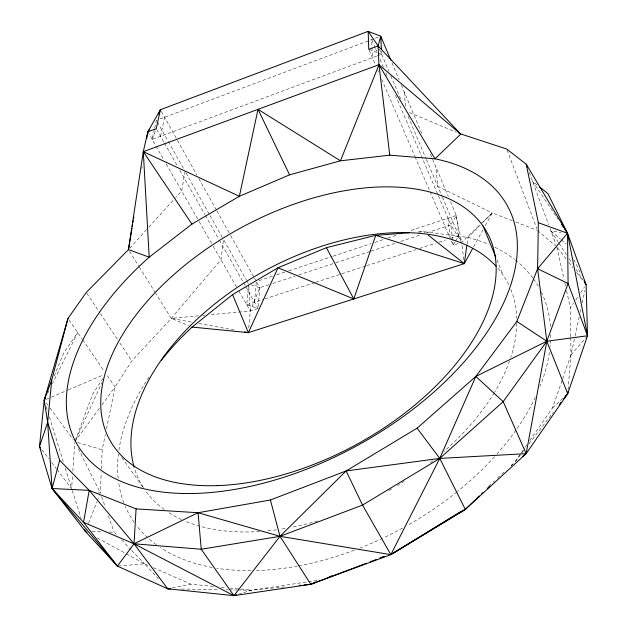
<?xml version="1.0" encoding="UTF-8"?>
<svg xmlns="http://www.w3.org/2000/svg" width="627" height="627" viewBox="0 0 627 627"><rect width="100%" height="100%" fill="white"/><g stroke="black" fill="none" stroke-linecap="round" stroke-linejoin="round"><path stroke-width="0.47" stroke-dasharray="3.13 2.35" d="M98.447 492.712L100.367 493.01L101.229 472.829M101.394 468.988L102.209 449.771L105.328 434.558M57.01 469.49L71.611 488.613L72.552 474.937M72.826 471.034L74.778 442.709M256.741 282.322L259.774 287.754L258.073 308.492L250.298 311.016L210.311 314.738M568.038 389.837L570.962 355L570.735 337.679M254.531 302.238L256.31 281.547L254.405 278.145M248.794 327.929L250.298 311.016L248.723 285.034M245.862 286.915L258.073 308.492L246.732 304.777L248.574 285.011M467.06 243.981L467.993 237.437L480.133 225.187M141.796 168.498L142.11 166.57M185.122 171.336L181.665 190.984L175.756 197.497M106.496 428.852L115.078 387.016L131.803 360.964L171.296 318.367L220.986 259.75L223.502 239.428L246.293 279.861M160.575 136.31L164.611 117.265M562.685 378.755L570.962 355L574.857 336.965M575.061 336.017L579.16 317.035M580.179 312.285L580.798 309.44M582.232 302.794L584.897 290.458M376.6 56.148L152.173 139.421L154.493 128.935M154.704 127.979L156.389 120.345L155.245 121.873M529.697 440.75L552.497 407.989L562.364 379.672M75.177 440.828L92.796 393.921L102.812 378.59M152.173 139.421L156.248 128.66M88.47 523.326L96.864 501.929M97.216 501.036L99.317 495.683M269.046 284.705L259.774 287.754L250.298 311.016L237.994 289.486M54.196 376.02L63.813 352.727L77.732 332.584L52.37 383.732M76.055 439.08L101.935 382.58M47.644 393.27L48.937 390.668M473.612 246.74L482.939 229.843M485.274 225.618L492.273 212.945L512.188 220.657M452.616 240.392L450.844 224.928L456.315 215.453L450.233 201.016M455.037 242.038L453.164 245.228L451.338 240.987M455.5 241.238L458.776 235.666L456.315 215.453L409.086 231.057M570.727 336.715L570.351 307.841L573.611 303.06M575.79 299.878L578.509 295.905M580.688 292.723L584.489 287.15M515.245 461.527L520.802 453.533M521.358 452.733L524.697 447.944M525.254 447.145L526.923 444.747M74.84 441.729L99.56 408.122M101.856 404.995L115.078 387.016L106.512 374.531M515.284 461.55L521.241 453.846M521.836 453.07L524.815 449.214M528.984 443.822L553.414 412.205M570.962 355L586.88 336.511M129.781 248.159L148.168 227.899M148.826 227.17L175.098 198.226M482.829 222.467L492.273 212.945L437.85 186.446L435.781 166.735M463.808 259.79L461.668 242.469L480.447 224.348M481.144 223.682L492.273 212.945M511.162 465.689L512.572 464.341M552.497 407.989L562.874 398.247M488.707 486.121L492.313 482.814M493.034 482.155L494.476 480.831M497.368 478.189L500.973 474.882M501.694 474.224L503.857 472.241M511.076 465.634L513.247 463.651M45.998 399.438L50.474 397.526M51.367 397.142L67.481 390.237M68.382 389.853L103.29 374.907M160.042 118.973L374.405 38.576M375.314 38.239L380.746 36.201M377.446 55.842L381.655 54.275L381.514 51.422M259.084 280.63L272.972 276.037M276.679 274.814L285.011 272.063M288.718 270.84L332.232 256.459M333.156 256.153L371.121 243.605M374.828 242.383L384.085 239.318M387.792 238.095L397.048 235.039M272.761 283.482L295.019 276.17M298.726 274.947L334.904 263.05M335.829 262.744L370.149 251.466M371.074 251.161L396.123 242.923M400.755 241.395L421.164 234.686M426.728 232.86L450.844 224.928L461.174 241.669M246.732 304.777L263.81 299.212M264.735 298.907L314.825 282.581M315.749 282.283L340.79 274.117M341.723 273.819L365.839 265.958M366.764 265.652L415.928 249.624M419.635 248.417L435.404 243.276M439.112 242.069L445.609 239.953M450.241 238.44L458.776 235.666M458.266 243.574L453.164 245.228L452.725 241.364M238.519 594.216L251.411 590.211L317.066 580.461M172.386 587.875L191.023 584.184L213.423 586.417M237.79 589.983L251.411 590.211L286.461 586.723M198.61 315.828L171.296 318.367L155.817 293.514M202.513 315.467L204.457 315.279M118.37 566.032L144.453 563.767L148.035 565.335M418.961 232.029L423.766 231.661L467.993 237.437A234.208 144.21 -28.9 0 1 488.715 244.436M418.052 231.99L423.766 231.661L425.294 232.868M181.352 589.027L219.301 589.67M226.112 589.788L228.063 589.819M229.035 589.835L236.818 589.968M92.044 531.539L102.593 531.837M109.31 532.025L114.106 532.166L116.128 534.267M221.221 587.201L226.088 587.687M229.984 588.071L239.726 589.043M240.697 589.145L251.411 590.211M558.445 242.477L550.992 231.089L561.094 232.413M191.282 322.066L171.296 318.367L188.617 325.632M198.892 323.477L234.098 329.99M77.576 442.537L102.209 449.771M251.443 284.995L259.774 287.754M368.786 49.353L381.655 54.275M515.809 222.052L536.626 230.117M409.384 112.539L456.213 132.219M153.411 567.694L191.023 584.184M97.326 537.927L125.604 553.429M126.458 553.9L144.453 563.767L158.419 578.784M537.19 185.075L532.597 181.422L558.242 219.489M550.992 231.089L560.428 239.02M561.157 239.632L566.236 243.903M537.527 230.47L555.459 245.8M121.52 539.886L130.965 549.722M131.639 550.42L144.453 563.767M557.497 247.798L566.44 259.351M568.83 262.431L573 267.823M576.581 272.439L583.141 280.912M41.821 449.598L48.835 458.784M51.751 462.601L56.422 468.722M46.516 403.341L47.676 404.909M49.988 408.044L73.108 439.386M121.826 457.577L143.379 487.767M69.072 319.958L82.161 339.042M82.717 339.85L104.317 371.333M86.816 293.256L99.826 312.834M100.367 313.649L117.711 339.756M119.875 343.016L131.803 360.964M558.978 243.284L566.432 254.672M569.089 258.739L572.286 263.622M576.009 269.312L582.93 279.885M129.499 251.262L138.786 266.177M139.304 267.008L155.3 292.691M147.823 131.811L163.294 158.866M166.194 163.937L198.657 220.704M199.143 221.55L212.733 245.322M213.219 246.168L237.508 288.639M156.726 129.515L163.945 142.266M164.431 143.113L177.441 166.084M179.847 170.34L204.904 214.591M205.382 215.437L218.878 239.263M219.356 240.117L242.97 281.813M243.448 282.659L245.376 286.069M157.346 122.046L167.879 140.738M168.365 141.592L184.166 169.635M186.086 173.036L209.59 214.74M210.069 215.594L222.546 237.727M246.764 280.7L248.66 284.07M161.335 111.394L176.963 139.398M177.441 140.244L196.917 175.145M198.822 178.554L216.401 210.045M216.871 210.899L230.18 234.733M230.65 235.58L253.935 277.291M78.304 448.689L100.367 493.01M573.854 259.554L580.626 273.458M369.146 50.191L375.487 64.91M377.807 70.302L378.583 72.105M381.678 79.292L414.604 155.723M414.996 156.617L429.714 190.788M430.098 191.69L449.857 237.539M375.142 47.676L371.693 39.595L372.383 57.715M375.526 48.569L377.054 52.159M380.127 59.338L383.575 67.418M385.871 72.803L387.408 76.392M395.457 95.241L438.007 194.872M438.391 195.773L450.844 224.928M379.515 49.235L388.936 71.392M390.848 75.891L400.81 99.317M408.075 116.41L426.015 158.615M426.399 159.509L442.035 196.29M442.411 197.184L461.668 242.469M391.985 62.865L399.109 79.754M401.358 85.084L422.151 134.405M430.483 154.164L448.329 196.51M496.921 259.899L503.136 275.12M507.094 149.955L536.837 228.636M529.243 172.37L548.649 224.764M549.989 228.377L555.914 244.373M101.645 496.655L105.156 506.671M108.353 515.77L114.106 532.166M72.207 490.471L81.149 518.341M46.226 406.719L47.668 411.375M49.4 416.955L63.249 461.621M65.263 468.142L71.611 488.613M556.894 247.03L564.041 279.336M564.888 283.138L565.515 285.983M566.565 290.732L570.351 307.841M456.315 215.453L461.48 241.536M447.976 218.212L450.139 237.476M404.352 92.193L405.426 106.316M510.801 289.36A209.089 126.207 -28.9 0 1 516.797 318.391M516.828 323.226A209.089 126.207 -28.9 0 1 510.739 357.476M509.516 361.05A209.089 126.207 -28.9 0 1 494.742 391.93M494.272 392.714A209.089 126.207 -28.9 0 1 444.12 451.307M432.748 460.853A209.089 126.207 -28.9 0 1 430.404 462.702M404.211 481.285A209.089 126.207 -28.9 0 1 397.565 485.423M391.671 488.935A209.089 126.207 -28.9 0 1 388.27 490.886M317.701 520.919A209.089 126.207 -28.9 0 1 314.096 521.954M312.301 522.448A209.089 126.207 -28.9 0 1 291.821 527.26M285.05 528.498A209.089 126.207 -28.9 0 1 280.238 529.266M276.421 529.815A209.089 126.207 -28.9 0 1 266.091 530.998M259.672 531.508A209.089 126.207 -28.9 0 1 185.028 521.076M181.501 519.532A209.089 126.207 -28.9 0 1 167.511 511.781M164.149 509.437A209.089 126.207 -28.9 0 1 145.582 490.886M143.434 487.728A209.089 126.207 -28.9 0 1 134.437 468.173M497.979 268.387A209.089 126.207 -28.9 0 1 508.842 284.956M541.375 292.096A234.208 144.21 -28.9 0 1 550.506 327.012M550.772 334.622A234.208 144.21 -28.9 0 1 550.169 346.41M549.424 352.437A234.208 144.21 -28.9 0 1 540.121 386.208M535.293 397.291A234.208 144.21 -28.9 0 1 516.397 429.503M515.833 430.302A234.208 144.21 -28.9 0 1 497.086 453.893M494.546 456.722A234.208 144.21 -28.9 0 1 457.702 491.317M456.926 491.944A234.208 144.21 -28.9 0 1 407.699 525.254M402.573 528.106A234.208 144.21 -28.9 0 1 383.544 537.825M382.65 538.248A234.208 144.21 -28.9 0 1 359.882 548.092M354.349 550.216A234.208 144.21 -28.9 0 1 298.468 565.915M297.48 566.095A234.208 144.21 -28.9 0 1 255.213 570.594M251.09 570.664A234.208 144.21 -28.9 0 1 216.691 568.219M212.122 567.435A234.208 144.21 -28.9 0 1 160.473 547.606M156.248 544.675A234.208 144.21 -28.9 0 1 148.38 538.311M147.635 537.645A234.208 144.21 -28.9 0 1 136.443 525.473M134.209 522.424A234.208 144.21 -28.9 0 1 125.259 506.389M123.793 502.752A234.208 144.21 -28.9 0 1 118.566 482.045M118.127 478.33A234.208 144.21 -28.9 0 1 118.378 454.214M118.887 450.296A234.208 144.21 -28.9 0 1 149.14 376.913M494.891 247.257A234.208 144.21 -28.9 0 1 514.595 259.46M515.37 260.072A234.208 144.21 -28.9 0 1 533.028 278.278M533.593 279.054A234.208 144.21 -28.9 0 1 538.217 286.178"/><path stroke-width="0.94" d="M131.96 228.361L128.472 249.609L86.275 292.441L67.99 318.383L44.203 400.206L39.485 446.542L52.049 488.519L85.327 531.351L117.398 566.118L167.73 588.8L233.91 595.65L310.796 584.293L390.848 554.644L465.32 509.398L526.163 453.642L567.717 393.701L546.822 341.253L537.613 268.74L538.358 222.718L526.225 164.219L506.741 149.046L458.917 133.355M51.735 380.001L47.652 422.363L59.698 460.304L52.049 488.519L89.214 490.353L136.083 508.881L134.021 543.797L117.398 566.118L52.049 488.519L47.652 422.363L44.203 400.206L51.735 380.001L67.99 318.383M567.874 391.765L567.717 393.701L563.548 399.101M161.366 360.204A234.208 144.21 -28.9 0 1 192.081 327.082L248.37 332.631L464.286 263.638L466.801 245.855M132.273 226.433L132.595 224.505M132.908 222.569L133.23 220.641M133.543 218.705L133.864 216.777M146.71 138.567L147.823 131.811L160.394 109.717L368.167 31.35L380.746 36.201L390.864 60.2M59.698 460.304L89.214 490.353L83.532 522.315L117.398 566.118M378.802 47.558L378.089 45.881L368.786 49.353L368.167 31.35L378.089 45.881L460.72 134.115L434.958 158.819L389.767 155.175L340.461 160.81L258.01 109.349L239.381 196.282L191.925 224.098L149.202 257.18A245.956 137.775 -28.8 0 0 127.054 483.778A245.956 137.775 -28.8 0 0 456.268 370.455A245.956 137.775 -28.8 0 0 434.958 158.819L378.967 64.722L378.089 45.881L380.746 36.201L381.42 49.517M149.532 129.515L147.823 131.811L143.293 151.679L128.472 249.609L149.202 257.18L143.293 151.679L378.967 64.722L460.72 134.115M47.652 422.363L39.485 446.542L40.653 448.07M539.494 186.901L547.912 193.602L567.521 233.26L586.127 284.76L587.515 335.766L567.717 393.701L564.951 396.303M192.081 327.082L232.593 294.604L278.027 267.768L353.769 298.954L375.745 235.337L409.36 232.758M158.725 114.145L160.394 109.717L156.248 128.66L147.823 131.811M136.083 508.881L198.069 512.729L270.402 500.001L346.12 470.94L417.112 428.178L475.838 376.435L516.852 321.447L537.613 268.74L567.521 233.26L526.225 164.219L527.236 166.939M45.316 397.518L44.203 400.206L45.497 397.604M564.794 229.208L567.521 233.26L587.515 335.766L546.822 341.253L475.838 376.435L439.754 458.415L390.848 554.644L280.003 536.32L198.069 512.729L134.021 543.797L83.532 522.315L52.049 488.519M244.569 331.926L248.37 332.631L278.027 267.768L326.432 247.681L375.745 235.337L464.286 263.638L472.68 248.425M559.37 404.501L561.157 402.181M538.358 222.718L567.521 233.26L568.086 283.506L546.822 341.253L526.163 453.642L439.754 458.415L346.12 470.94L280.003 536.32L233.91 595.65L134.021 543.797L89.214 490.353M479.42 495.949L465.32 509.398L390.848 554.644L362.547 505.088L346.12 470.94M481.536 493.935L482.947 492.587M487.179 488.551L489.295 486.536M392.925 553.21L461.276 511.24M522.338 456.534L526.163 453.642L503.183 401.641L475.838 376.435M459.834 512.565L465.32 509.398L439.754 458.415L417.112 428.178M315.867 582.091L310.796 584.293L303.985 584.975M389.767 155.175L378.967 64.722L340.461 160.81L289.58 174.839L239.381 196.282L143.293 151.679L191.925 224.098M366.466 563.226L310.796 584.293L280.003 536.32L270.402 500.001M370.11 561.847L376.498 559.433M380.15 558.046L384.712 556.321M329.136 576.848L331.863 575.837M380.166 557.944L382.901 556.925M236.669 594.788L233.91 595.65L201.236 549.244L198.069 512.729M516.852 321.447L546.822 341.253L503.183 401.641L439.754 458.415L362.547 505.088L280.003 536.32L201.236 549.244L134.021 543.797L167.73 588.8L169.596 588.424M299.118 585.461L301.062 585.265M167.73 588.8L170.654 588.847M537.613 268.74L568.086 283.506L587.515 335.766M87.035 532.292L85.327 531.351L84.731 529.494M428.351 235.274L464.286 263.638M561.518 224.348L563.704 227.593M584.529 282.322L585.594 283.953M326.432 247.681L353.769 298.954M584.011 280.418L586.127 284.76M258.01 109.349L289.58 174.839M232.593 294.604L248.37 332.631M483.017 225.885L495.824 257.219M134.162 467.233A209.089 126.207 -28.9 0 1 262.008 272.29A209.089 126.207 -28.9 0 1 496.075 266.256M217.224 485.619A215.288 122.774 -28.8 0 0 495.158 256.349A215.288 122.774 -28.8 0 0 183.06 266.718A215.288 122.774 -28.8 0 0 217.224 485.619"/></g></svg>
